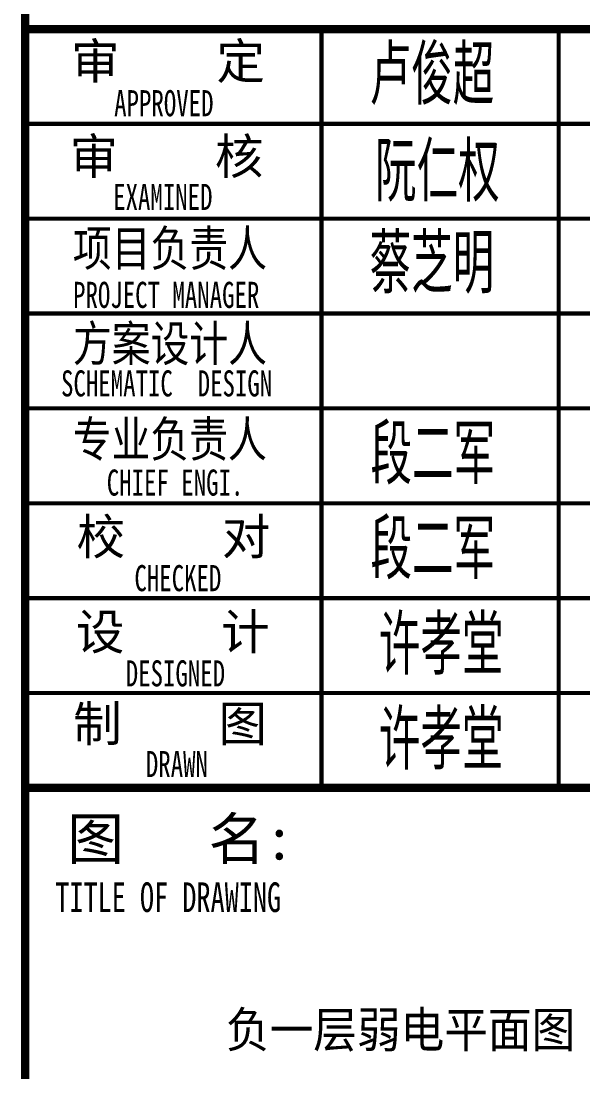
# Model space of a CAD drawing. Extents: x 3002737 to 4077523, y -995787 to -7267.
# Drawn here: x 3108800 to 3113540, y -812183 to -803319 of the extents above; entities that cross this region are included whole.
import ezdxf
from ezdxf.enums import TextEntityAlignment as Align

# ---------------------------------------------------------------- set-up
doc = ezdxf.new("R2010")
doc.units = 0
doc.header["$LTSCALE"] = 1000
doc.header["$MEASUREMENT"] = 0
doc.layers.add('!!电气', color=1, linetype='CONTINUOUS')
doc.layers.add('图签文字', color=4, linetype='CONTINUOUS')
doc.layers.add('S－GG公共标注', color=7, linetype='CONTINUOUS', lineweight=25)
doc.layers.add('图框', color=147, linetype='CONTINUOUS', lineweight=20)
doc.styles.add('图框宋体', font='', dxfattribs={"width": 0.9})
doc.styles.add('建筑图签-1', font='simhei.ttf', dxfattribs={"width": 0.7})
doc.styles.add('建筑图签-2', font='TXT.shx', dxfattribs={"width": 0.5, "bigfont": 'HZTXT.shx'})
doc.styles.get('图框宋体').set_extended_font_data('SimSun')

# ---------------------------------------------------------------- blocks, each defined once
blk = doc.blocks.new('A$C086A1D60')
at = {"layer": '图框'}
for points, const_width in [([(0, 0), (0, 57400)], 70), ([(7000, 13200.3), (0, 13200.3)], 70), ([(0, 13200.3), (7000, 13200.3)], 70), ([(2499.5, 6800.3), (2500, 13200.3)], 35), ([(4500, 6800.3), (4500, 13200.3)], 35), ([(0, 12400.3), (7000, 12400.3)], 35), ([(0, 11600.3), (7000, 11600.3)], 35), ([(0, 10800.3), (7000, 10800.3)], 35), ([(0, 10000.3), (7000, 10000.3)], 35), ([(0, 9200.3), (7000, 9200.3)], 35), ([(0, 8400.3), (7000, 8400.3)], 35), ([(0, 7600.3), (7000, 7600.3)], 35), ([(0, 6800.3), (7000, 6800.3)], 70)]:
    blk.add_lwpolyline(points, dxfattribs=dict(at, const_width=const_width))
at = {"layer": '图签文字', "color": 7, "style": '建筑图签-1'}
for s, height, p in [('审    定', 300, (387.7, 12779.2)), ('审    核', 300, (374.6, 11976.9)), ('校    对', 300, (433.3, 8768.2)), ('设    计', 300, (427.9, 7966.5)), ('制    图', 300, (404.9, 7191.7)), ('图   名:', 350, (355.3, 6195.2))]:
    blk.add_text(s, height=height, dxfattribs=at).set_placement(p)
at = {"layer": '图签文字', "color": 1, "style": '建筑图签-2', "width": 0.7}
for s, p in [('卢俊超', (2906.2, 12561.9)), ('阮仁权', (2952, 11744.4)), ('蔡芝明', (2906.2, 10970.9)), ('段二军', (2913.5, 9361)), ('段二军', (2913.5, 8561)), ('许孝堂', (2983.9, 7753.5)), ('许孝堂', (2983.9, 6953.5))]:
    blk.add_text(s, height=500, dxfattribs=at).set_placement(p)
at = {"layer": '图签文字', "style": '建筑图签-1', "width": 0.7}
for s, height, p in [('APPROVED ', 220, (750.6, 12464.7)), ('EXAMINED  ', 220, (742, 11674.2, -1799)), ('PROJECT MANAGER', 220, (403.9, 10848, -1799)), ('SCHEMATIC  DESIGN', 220, (302.6, 10101.4, -1799)), ('TITLE OF DRAWING', 250, (254, 5752.5))]:
    blk.add_text(s, height=height, dxfattribs=at).set_placement(p)
at = {"layer": '图签文字', "color": 7, "style": '建筑图签-1', "width": 0.8}
for s, p in [('项目负责人', (402.5, 11200.7)), ('方案设计人', (402.5, 10398.1)), ('专业负责人', (401.2, 9591.6))]:
    blk.add_text(s, height=300, dxfattribs=at).set_placement(p)
at = {"layer": '图签文字', "style": '建筑图签-1', "width": 0.7}
for s, p in [('CHIEF ENGI.', (1264.5, 9374.8)), ('CHECKED  ', (1393, 8568.8)), ('DESIGNED ', (1319.6, 7765.5)), (' DRAWN   ', (1384.6, 7000.5))]:
    blk.add_text(s, height=220, dxfattribs=at).set_placement(p, align=Align.MIDDLE)

msp = doc.modelspace()

# ---------------------------------------------------------------- block references
at = {"layer": '!!电气'}
msp.add_blockref('A$C086A1D60', (3108835, -816586.6), dxfattribs=at)

# ---------------------------------------------------------------- texts
at = {"layer": 'S－GG公共标注', "color": 2, "style": '图框宋体', "width": 0.9}
msp.add_text('负一层弱电平面图', height=300, dxfattribs=at).set_placement((3110528.3, -811976.4))

doc.saveas('drawing.dxf')
